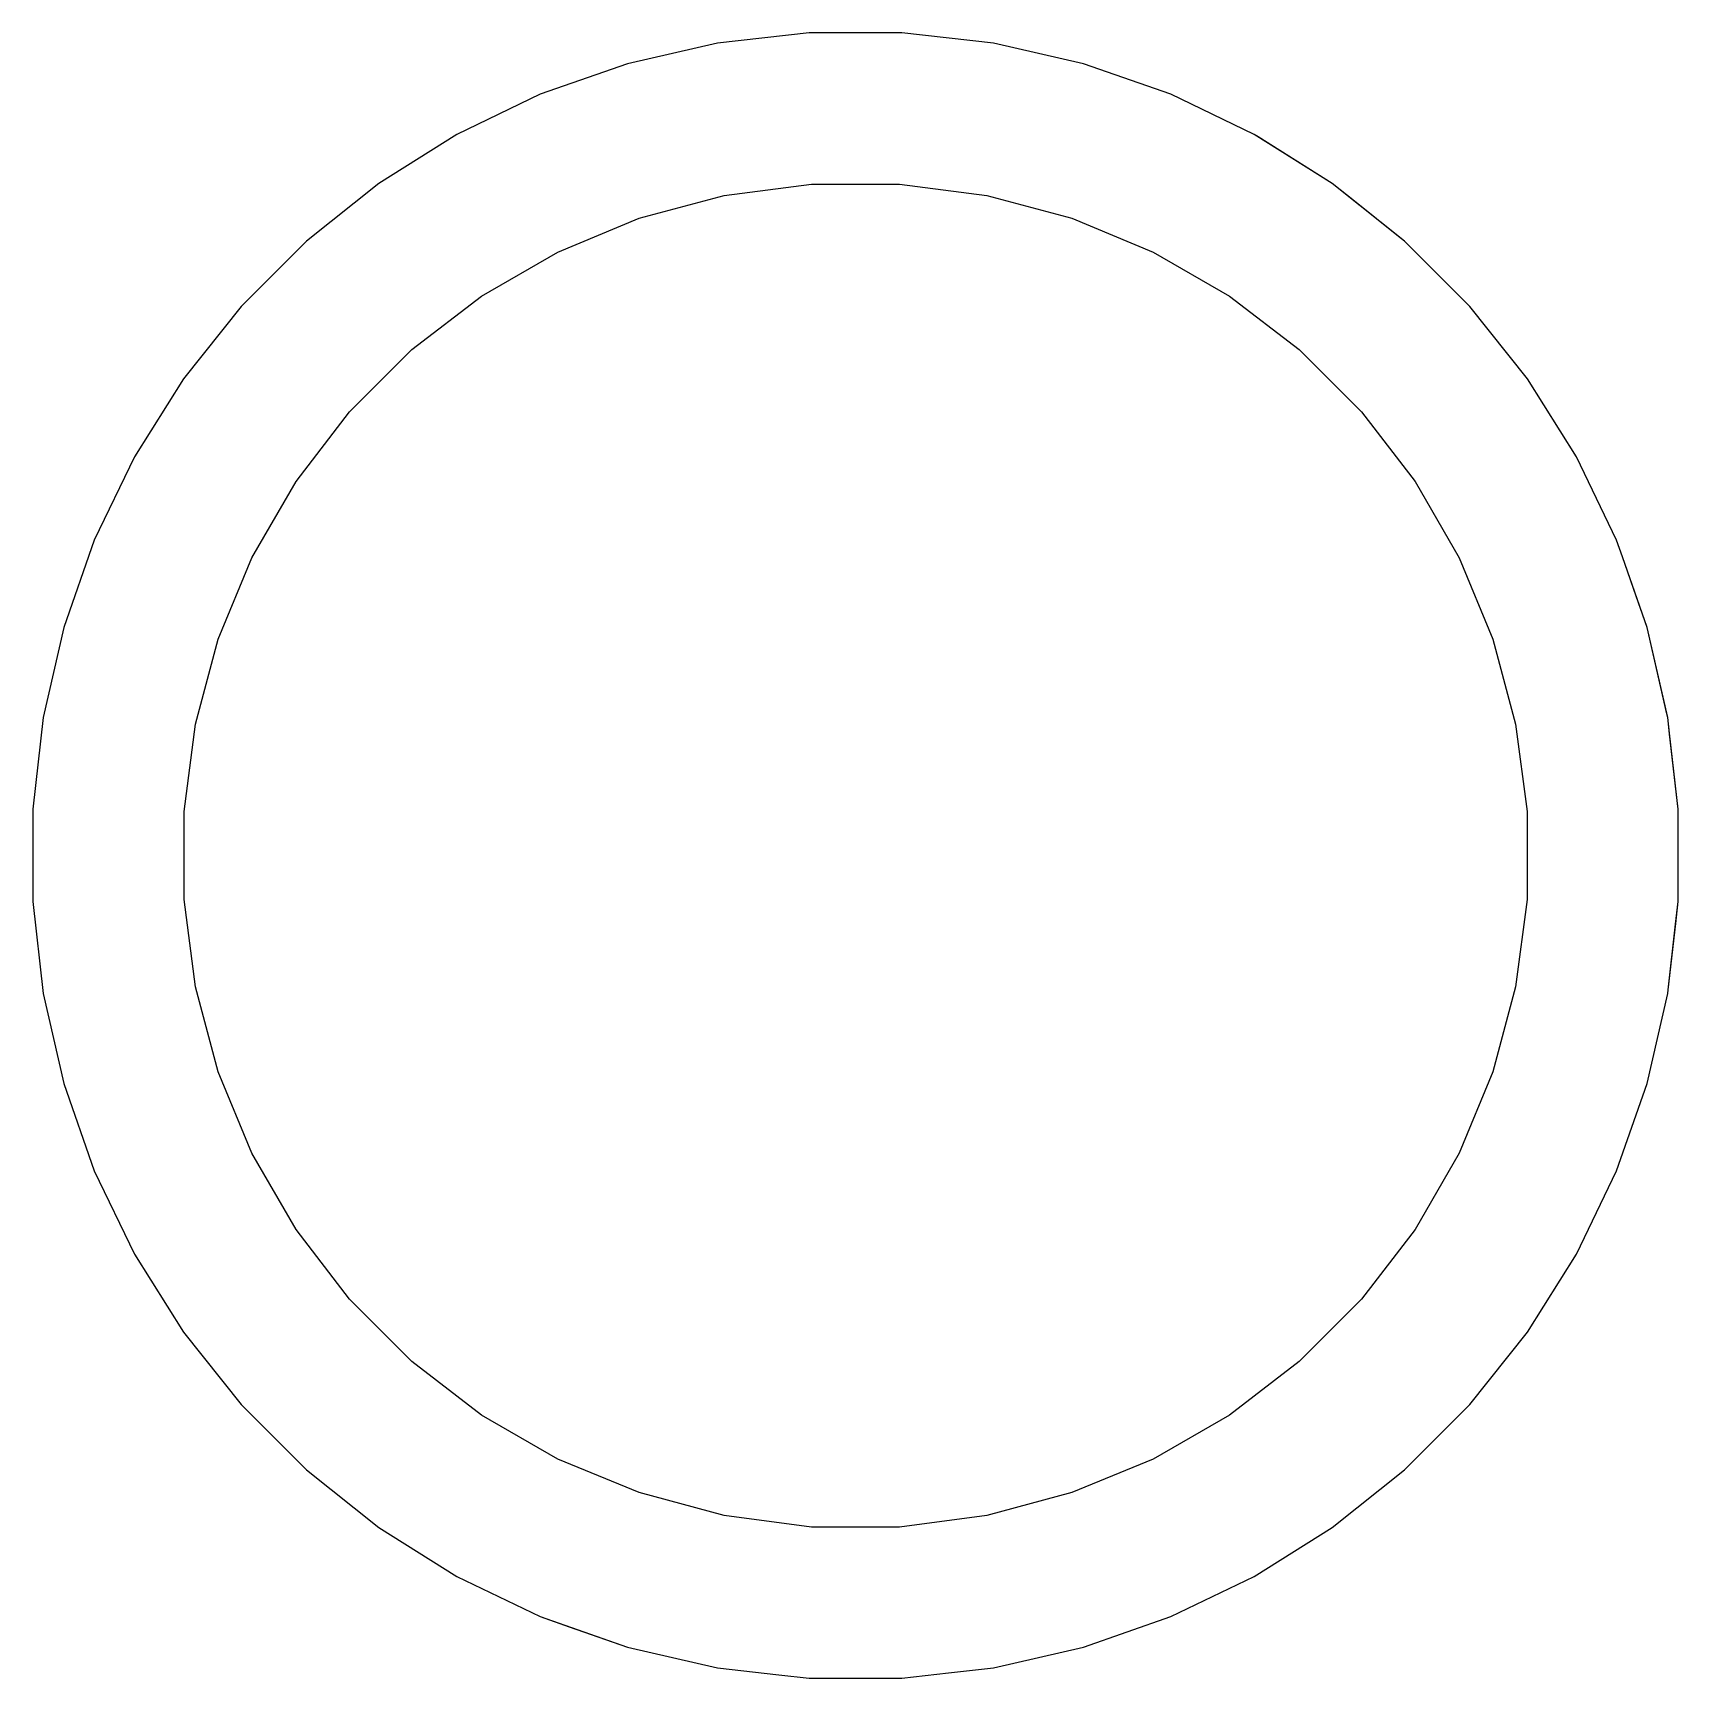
# Model space of a CAD drawing. Header units: inches. Extents: x 6.55 to 9.8, y -8.74 to -3.15.
# Drawn here: x 6.8508 to 7.0673, y -8.0409 to -7.8243 of the extents above; entities that cross this region are included whole.
import ezdxf

# ---------------------------------------------------------------- set-up
doc = ezdxf.new("R2010")
doc.units = ezdxf.units.IN
doc.header["$MEASUREMENT"] = 0
doc.layers.add('Edge.Cuts', color=254, linetype='CONTINUOUS', true_color=0xd0d2cd)

msp = doc.modelspace()

# ---------------------------------------------------------------- linework, layer by layer
at = {"layer": 'Edge.Cuts', "linetype": 'CONTINUOUS'}
for p, q in [((6.95297, -7.82433), (6.94089, -7.82569)), ((6.95297, -7.82433), (6.94089, -7.82569)), ((6.95297, -7.82433), (6.94089, -7.82569)), ((6.95297, -7.82433), (6.94089, -7.82569)), ((6.96513, -7.82433), (6.95297, -7.82433)), ((6.95297, -7.82433), (6.95297, -7.82433)), ((6.96513, -7.82433), (6.95297, -7.82433)), ((6.95297, -7.82433), (6.95297, -7.82433)), ((6.96513, -7.82433), (6.95297, -7.82433)), ((6.95297, -7.82433), (6.95297, -7.82433)), ((6.96513, -7.82433), (6.95297, -7.82433)), ((6.95297, -7.82433), (6.95297, -7.82433)), ((6.97722, -7.82569), (6.96513, -7.82433)), ((6.96513, -7.82433), (6.96513, -7.82433)), ((6.97722, -7.82569), (6.96513, -7.82433)), ((6.96513, -7.82433), (6.96513, -7.82433)), ((6.97722, -7.82569), (6.96513, -7.82433)), ((6.96513, -7.82433), (6.96513, -7.82433)), ((6.97722, -7.82569), (6.96513, -7.82433)), ((6.96513, -7.82433), (6.96513, -7.82433)), ((6.94088, -7.82569), (6.92903, -7.82839)), ((6.94088, -7.82569), (6.92903, -7.82839)), ((6.94088, -7.82569), (6.92903, -7.82839)), ((6.94088, -7.82569), (6.92903, -7.82839)), ((6.94089, -7.82569), (6.94088, -7.82569)), ((6.94089, -7.82569), (6.94088, -7.82569)), ((6.94089, -7.82569), (6.94088, -7.82569)), ((6.94089, -7.82569), (6.94088, -7.82569)), ((6.98908, -7.82839), (6.97722, -7.82569)), ((6.97722, -7.82569), (6.97722, -7.82569)), ((6.98908, -7.82839), (6.97722, -7.82569)), ((6.97722, -7.82569), (6.97722, -7.82569)), ((6.98908, -7.82839), (6.97722, -7.82569)), ((6.97722, -7.82569), (6.97722, -7.82569)), ((6.98908, -7.82839), (6.97722, -7.82569)), ((6.97722, -7.82569), (6.97722, -7.82569)), ((6.92903, -7.82839), (6.91755, -7.83241)), ((6.92903, -7.82839), (6.91755, -7.83241)), ((6.92903, -7.82839), (6.91755, -7.83241)), ((6.92903, -7.82839), (6.91755, -7.83241)), ((6.92903, -7.82839), (6.92903, -7.82839)), ((6.92903, -7.82839), (6.92903, -7.82839)), ((6.92903, -7.82839), (6.92903, -7.82839)), ((6.92903, -7.82839), (6.92903, -7.82839)), ((7.00056, -7.83241), (6.98908, -7.82839)), ((6.98908, -7.82839), (6.98908, -7.82839)), ((7.00056, -7.83241), (6.98908, -7.82839)), ((6.98908, -7.82839), (6.98908, -7.82839)), ((7.00056, -7.83241), (6.98908, -7.82839)), ((6.98908, -7.82839), (6.98908, -7.82839)), ((7.00056, -7.83241), (6.98908, -7.82839)), ((6.98908, -7.82839), (6.98908, -7.82839)), ((6.91755, -7.83241), (6.90659, -7.83769)), ((6.91755, -7.83241), (6.90659, -7.83769)), ((6.91755, -7.83241), (6.90659, -7.83769)), ((6.91755, -7.83241), (6.90659, -7.83769)), ((6.91755, -7.83241), (6.91755, -7.83241)), ((6.91755, -7.83241), (6.91755, -7.83241)), ((6.91755, -7.83241), (6.91755, -7.83241)), ((6.91755, -7.83241), (6.91755, -7.83241)), ((7.01152, -7.83769), (7.00056, -7.83241)), ((7.00056, -7.83241), (7.00056, -7.83241)), ((7.01152, -7.83769), (7.00056, -7.83241)), ((7.00056, -7.83241), (7.00056, -7.83241)), ((7.01152, -7.83769), (7.00056, -7.83241)), ((7.00056, -7.83241), (7.00056, -7.83241)), ((7.01152, -7.83769), (7.00056, -7.83241)), ((7.00056, -7.83241), (7.00056, -7.83241)), ((6.90659, -7.83769), (6.89629, -7.84416)), ((6.90659, -7.83769), (6.89629, -7.84416)), ((6.90659, -7.83769), (6.89629, -7.84416)), ((6.90659, -7.83769), (6.89629, -7.84416)), ((7.02181, -7.84416), (7.01152, -7.83769)), ((7.01152, -7.83769), (7.01152, -7.83769)), ((7.02181, -7.84416), (7.01152, -7.83769)), ((7.01152, -7.83769), (7.01152, -7.83769)), ((7.01187, -7.83791), (7.01152, -7.83769)), ((7.01205, -7.83802), (7.01152, -7.83769)), ((7.02181, -7.84416), (7.01187, -7.83791)), ((7.02181, -7.84416), (7.01205, -7.83802)), ((6.89629, -7.84416), (6.88678, -7.85174)), ((6.89629, -7.84416), (6.88678, -7.85174)), ((6.89629, -7.84416), (6.88678, -7.85174)), ((6.89629, -7.84416), (6.88678, -7.85174)), ((6.94177, -7.84573), (6.95326, -7.84422)), ((6.94177, -7.84573), (6.95326, -7.84422)), ((6.94177, -7.84573), (6.95326, -7.84422)), ((6.94177, -7.84573), (6.95326, -7.84422)), ((6.95326, -7.84422), (6.96485, -7.84422)), ((6.95326, -7.84422), (6.96485, -7.84422)), ((6.95326, -7.84422), (6.96485, -7.84422)), ((6.95326, -7.84422), (6.96485, -7.84422)), ((6.96485, -7.84422), (6.97633, -7.84573)), ((6.96485, -7.84422), (6.97633, -7.84573)), ((6.96485, -7.84422), (6.97633, -7.84573)), ((6.96485, -7.84422), (6.97633, -7.84573)), ((7.02474, -7.84649), (7.02181, -7.84416)), ((7.03132, -7.85174), (7.02181, -7.84416)), ((7.03132, -7.85174), (7.02181, -7.84416)), ((7.0255, -7.8471), (7.02181, -7.84416)), ((6.93058, -7.84873), (6.94177, -7.84573)), ((6.93058, -7.84873), (6.94177, -7.84573)), ((6.93058, -7.84873), (6.94177, -7.84573)), ((6.93058, -7.84873), (6.94177, -7.84573)), ((6.97633, -7.84573), (6.98753, -7.84873)), ((6.97633, -7.84573), (6.98753, -7.84873)), ((6.97633, -7.84573), (6.98753, -7.84873)), ((6.97633, -7.84573), (6.98753, -7.84873)), ((7.03054, -7.85112), (7.02474, -7.84649)), ((7.0305, -7.85109), (7.0255, -7.8471)), ((6.91987, -7.85317), (6.93058, -7.84873)), ((6.91987, -7.85317), (6.93058, -7.84873)), ((6.91987, -7.85317), (6.93058, -7.84873)), ((6.91987, -7.85317), (6.93058, -7.84873)), ((6.98753, -7.84873), (6.99823, -7.85317)), ((6.98753, -7.84873), (6.99823, -7.85317)), ((6.98753, -7.84873), (6.99823, -7.85317)), ((6.98753, -7.84873), (6.99823, -7.85317)), ((6.88678, -7.85174), (6.87818, -7.86034)), ((6.88678, -7.85174), (6.87818, -7.86034)), ((6.88678, -7.85174), (6.87818, -7.86034)), ((6.88678, -7.85174), (6.87818, -7.86034)), ((7.03132, -7.85174), (7.0305, -7.85109)), ((7.03132, -7.85174), (7.03054, -7.85112)), ((7.03992, -7.86034), (7.03132, -7.85174)), ((7.03992, -7.86034), (7.03132, -7.85174)), ((7.03992, -7.86034), (7.03132, -7.85174)), ((7.03992, -7.86034), (7.03132, -7.85174)), ((6.90984, -7.85896), (6.91987, -7.85317)), ((6.90984, -7.85896), (6.91987, -7.85317)), ((6.90984, -7.85896), (6.91987, -7.85317)), ((6.90984, -7.85896), (6.91987, -7.85317)), ((6.99823, -7.85317), (7.00827, -7.85896)), ((6.99823, -7.85317), (7.00827, -7.85896)), ((6.99823, -7.85317), (7.00827, -7.85896)), ((6.99823, -7.85317), (7.00827, -7.85896)), ((6.90065, -7.86601), (6.90984, -7.85896)), ((6.90065, -7.86601), (6.90984, -7.85896)), ((6.90065, -7.86601), (6.90984, -7.85896)), ((6.90065, -7.86601), (6.90984, -7.85896)), ((7.00827, -7.85896), (7.01746, -7.86601)), ((7.00827, -7.85896), (7.01746, -7.86601)), ((7.00827, -7.85896), (7.01746, -7.86601)), ((7.00827, -7.85896), (7.01746, -7.86601)), ((6.87818, -7.86034), (6.8706, -7.86985)), ((6.87818, -7.86034), (6.8706, -7.86985)), ((6.87818, -7.86034), (6.8706, -7.86985)), ((6.87818, -7.86034), (6.8706, -7.86985)), ((7.04751, -7.86985), (7.03992, -7.86034)), ((7.04751, -7.86985), (7.03992, -7.86034)), ((7.04751, -7.86985), (7.03992, -7.86034)), ((7.04751, -7.86985), (7.03992, -7.86034)), ((6.89245, -7.87421), (6.90065, -7.86601)), ((6.89245, -7.87421), (6.90065, -7.86601)), ((6.89245, -7.87421), (6.90065, -7.86601)), ((6.89245, -7.87421), (6.90065, -7.86601)), ((7.01746, -7.86601), (7.02565, -7.87421)), ((7.01746, -7.86601), (7.02565, -7.87421)), ((7.01746, -7.86601), (7.02565, -7.87421)), ((7.01746, -7.86601), (7.02565, -7.87421)), ((6.8706, -7.86985), (6.86413, -7.88015)), ((6.8706, -7.86985), (6.86413, -7.88015)), ((6.8706, -7.86985), (6.86413, -7.88015)), ((6.8706, -7.86985), (6.86413, -7.88015)), ((7.05398, -7.88015), (7.04751, -7.86985)), ((7.05398, -7.88015), (7.04751, -7.86985)), ((7.05398, -7.88015), (7.04751, -7.86985)), ((7.05398, -7.88015), (7.04751, -7.86985)), ((6.8854, -7.8834), (6.89245, -7.87421)), ((6.8854, -7.8834), (6.89245, -7.87421)), ((6.8854, -7.8834), (6.89245, -7.87421)), ((6.8854, -7.8834), (6.89245, -7.87421)), ((7.02565, -7.87421), (7.03271, -7.8834)), ((7.02565, -7.87421), (7.03271, -7.8834)), ((7.02565, -7.87421), (7.03271, -7.8834)), ((7.02565, -7.87421), (7.03271, -7.8834)), ((6.86413, -7.88015), (6.85885, -7.89111)), ((6.86413, -7.88015), (6.85885, -7.89111)), ((6.86413, -7.88015), (6.85885, -7.89111)), ((6.86413, -7.88015), (6.85885, -7.89111)), ((7.05925, -7.89111), (7.05398, -7.88015)), ((7.05925, -7.89111), (7.05398, -7.88015)), ((7.05925, -7.89111), (7.05398, -7.88015)), ((7.05925, -7.89111), (7.05398, -7.88015)), ((6.8796, -7.89343), (6.8854, -7.8834)), ((6.8796, -7.89343), (6.8854, -7.8834)), ((6.8796, -7.89343), (6.8854, -7.8834)), ((6.8796, -7.89343), (6.8854, -7.8834)), ((7.03271, -7.8834), (7.0385, -7.89343)), ((7.03271, -7.8834), (7.0385, -7.89343)), ((7.03271, -7.8834), (7.0385, -7.89343)), ((7.03271, -7.8834), (7.0385, -7.89343)), ((6.85885, -7.89111), (6.85483, -7.90259)), ((6.85885, -7.89111), (6.85483, -7.90259)), ((6.85885, -7.89111), (6.85483, -7.90259)), ((6.85885, -7.89111), (6.85483, -7.90259)), ((6.85885, -7.89111), (6.85885, -7.89111)), ((6.85885, -7.89111), (6.85885, -7.89111)), ((6.85885, -7.89111), (6.85885, -7.89111)), ((6.85885, -7.89111), (6.85885, -7.89111)), ((7.06002, -7.8933), (7.05925, -7.89111)), ((7.06002, -7.8933), (7.05925, -7.89111)), ((7.06002, -7.8933), (7.05925, -7.89111)), ((7.06002, -7.8933), (7.05925, -7.89111)), ((6.87517, -7.90414), (6.8796, -7.89343)), ((6.87517, -7.90414), (6.8796, -7.89343)), ((6.87517, -7.90414), (6.8796, -7.89343)), ((6.87517, -7.90414), (6.8796, -7.89343)), ((7.0385, -7.89343), (7.04293, -7.90414)), ((7.0385, -7.89343), (7.04293, -7.90414)), ((7.0385, -7.89343), (7.04293, -7.90414)), ((7.0385, -7.89343), (7.04293, -7.90414)), ((7.06183, -7.89846), (7.06002, -7.8933)), ((7.06327, -7.90259), (7.06002, -7.8933)), ((7.06327, -7.90259), (7.06002, -7.8933)), ((7.06327, -7.90259), (7.06002, -7.8933)), ((7.06327, -7.90259), (7.06183, -7.89846)), ((6.85483, -7.90259), (6.85213, -7.91445)), ((6.85483, -7.90259), (6.85213, -7.91445)), ((6.85483, -7.90259), (6.85213, -7.91445)), ((6.85483, -7.90259), (6.85213, -7.91445)), ((6.85483, -7.90259), (6.85483, -7.90259)), ((6.85483, -7.90259), (6.85483, -7.90259)), ((6.85483, -7.90259), (6.85483, -7.90259)), ((6.85483, -7.90259), (6.85483, -7.90259)), ((7.06587, -7.91396), (7.06327, -7.90259)), ((7.06598, -7.91445), (7.06327, -7.90259)), ((7.06327, -7.90259), (7.06327, -7.90259)), ((7.06598, -7.91445), (7.06327, -7.90259)), ((7.06327, -7.90259), (7.06327, -7.90259)), ((7.06598, -7.91445), (7.06327, -7.90259)), ((7.06327, -7.90259), (7.06327, -7.90259)), ((6.87217, -7.91533), (6.87517, -7.90414)), ((6.87217, -7.91533), (6.87517, -7.90414)), ((6.87217, -7.91533), (6.87517, -7.90414)), ((6.87217, -7.91533), (6.87517, -7.90414)), ((7.04293, -7.90414), (7.04593, -7.91533)), ((7.04293, -7.90414), (7.04593, -7.91533)), ((7.04293, -7.90414), (7.04593, -7.91533)), ((7.04293, -7.90414), (7.04593, -7.91533)), ((6.85213, -7.91445), (6.85076, -7.92653)), ((6.85213, -7.91445), (6.85076, -7.92653)), ((6.85213, -7.91445), (6.85076, -7.92653)), ((6.85213, -7.91445), (6.85076, -7.92653)), ((6.85213, -7.91445), (6.85213, -7.91445)), ((6.85213, -7.91445), (6.85213, -7.91445)), ((6.85213, -7.91445), (6.85213, -7.91445)), ((6.85213, -7.91445), (6.85213, -7.91445)), ((6.87066, -7.92682), (6.87217, -7.91533)), ((6.87066, -7.92682), (6.87217, -7.91533)), ((6.87066, -7.92682), (6.87217, -7.91533)), ((6.87066, -7.92682), (6.87217, -7.91533)), ((7.04593, -7.91533), (7.04745, -7.92682)), ((7.04593, -7.91533), (7.04745, -7.92682)), ((7.04593, -7.91533), (7.04745, -7.92682)), ((7.04593, -7.91533), (7.04745, -7.92682)), ((7.06598, -7.91445), (7.06587, -7.91396)), ((7.06622, -7.91663), (7.06598, -7.91445)), ((7.06598, -7.91445), (7.06598, -7.91445)), ((7.06622, -7.91663), (7.06598, -7.91445)), ((7.06598, -7.91445), (7.06598, -7.91445)), ((7.06621, -7.91649), (7.06598, -7.91445)), ((7.06598, -7.91445), (7.06598, -7.91445)), ((7.06622, -7.91663), (7.06598, -7.91445)), ((7.06598, -7.91445), (7.06598, -7.91445)), ((7.06734, -7.92653), (7.06621, -7.91649)), ((7.06734, -7.92653), (7.06622, -7.91663)), ((7.06734, -7.92653), (7.06622, -7.91663)), ((7.06734, -7.92653), (7.06622, -7.91663)), ((6.85076, -7.92653), (6.85076, -7.93869)), ((6.85076, -7.92653), (6.85076, -7.93869)), ((6.85076, -7.92653), (6.85076, -7.93869)), ((6.85076, -7.92653), (6.85076, -7.93869)), ((7.06734, -7.93869), (7.06734, -7.92653)), ((7.06734, -7.93869), (7.06734, -7.92653)), ((7.06734, -7.93869), (7.06734, -7.92653)), ((7.06734, -7.93869), (7.06734, -7.92653)), ((6.87066, -7.93841), (6.87066, -7.92682)), ((6.87066, -7.93841), (6.87066, -7.92682)), ((6.87066, -7.93841), (6.87066, -7.92682)), ((6.87066, -7.93841), (6.87066, -7.92682)), ((7.04745, -7.92682), (7.04745, -7.93841)), ((7.04745, -7.92682), (7.04745, -7.93841)), ((7.04745, -7.92682), (7.04745, -7.93841)), ((7.04745, -7.92682), (7.04745, -7.93841)), ((6.85076, -7.93869), (6.85213, -7.95078)), ((6.85076, -7.93869), (6.85213, -7.95078)), ((6.85076, -7.93869), (6.85213, -7.95078)), ((6.85076, -7.93869), (6.85213, -7.95078)), ((6.87217, -7.94989), (6.87066, -7.93841)), ((6.87217, -7.94989), (6.87066, -7.93841)), ((6.87217, -7.94989), (6.87066, -7.93841)), ((6.87217, -7.94989), (6.87066, -7.93841)), ((7.04745, -7.93841), (7.04593, -7.94989)), ((7.04745, -7.93841), (7.04593, -7.94989)), ((7.04745, -7.93841), (7.04593, -7.94989)), ((7.04745, -7.93841), (7.04593, -7.94989)), ((7.06695, -7.94212), (7.06734, -7.93869)), ((7.067, -7.94167), (7.06734, -7.93869)), ((7.067, -7.94167), (7.06734, -7.93869)), ((7.06702, -7.94156), (7.06734, -7.93869)), ((7.06603, -7.95028), (7.06702, -7.94156)), ((7.06603, -7.95028), (7.067, -7.94167)), ((7.06603, -7.95028), (7.067, -7.94167)), ((7.06603, -7.95028), (7.06695, -7.94212)), ((6.87517, -7.96109), (6.87217, -7.94989)), ((6.87517, -7.96109), (6.87217, -7.94989)), ((6.87517, -7.96109), (6.87217, -7.94989)), ((6.87517, -7.96109), (6.87217, -7.94989)), ((7.04593, -7.94989), (7.04293, -7.96109)), ((7.04593, -7.94989), (7.04293, -7.96109)), ((7.04593, -7.94989), (7.04293, -7.96109)), ((7.04593, -7.94989), (7.04293, -7.96109)), ((7.06598, -7.95078), (7.06603, -7.95028)), ((7.06598, -7.95078), (7.06603, -7.95028)), ((7.06598, -7.95078), (7.06603, -7.95028)), ((7.06598, -7.95078), (7.06603, -7.95028)), ((6.85213, -7.95078), (6.85213, -7.95078)), ((6.85213, -7.95078), (6.85483, -7.96264)), ((6.85213, -7.95078), (6.85213, -7.95078)), ((6.85213, -7.95078), (6.85483, -7.96264)), ((6.85213, -7.95078), (6.85213, -7.95078)), ((6.85213, -7.95078), (6.85483, -7.96264)), ((6.85213, -7.95078), (6.85213, -7.95078)), ((6.85213, -7.95078), (6.85483, -7.96264)), ((7.06327, -7.96264), (7.06598, -7.95078)), ((7.06327, -7.96264), (7.06598, -7.95078)), ((7.06327, -7.96264), (7.06598, -7.95078)), ((7.06327, -7.96264), (7.06598, -7.95078)), ((6.8796, -7.97179), (6.87517, -7.96109)), ((6.8796, -7.97179), (6.87517, -7.96109)), ((6.8796, -7.97179), (6.87517, -7.96109)), ((6.8796, -7.97179), (6.87517, -7.96109)), ((7.04293, -7.96109), (7.0385, -7.97179)), ((7.04293, -7.96109), (7.0385, -7.97179)), ((7.04293, -7.96109), (7.0385, -7.97179)), ((7.04293, -7.96109), (7.0385, -7.97179)), ((6.85483, -7.96264), (6.85483, -7.96264)), ((6.85483, -7.96264), (6.85885, -7.97412)), ((6.85483, -7.96264), (6.85483, -7.96264)), ((6.85483, -7.96264), (6.85885, -7.97412)), ((6.85483, -7.96264), (6.85483, -7.96264)), ((6.85483, -7.96264), (6.85885, -7.97412)), ((6.85483, -7.96264), (6.85483, -7.96264)), ((6.85483, -7.96264), (6.85885, -7.97412)), ((7.05925, -7.97412), (7.06327, -7.96264)), ((7.05925, -7.97412), (7.06327, -7.96264)), ((7.05925, -7.97412), (7.06327, -7.96264)), ((7.05925, -7.97412), (7.06327, -7.96264)), ((6.8854, -7.98183), (6.8796, -7.97179)), ((6.8854, -7.98183), (6.8796, -7.97179)), ((6.8854, -7.98183), (6.8796, -7.97179)), ((6.8854, -7.98183), (6.8796, -7.97179)), ((7.0385, -7.97179), (7.03271, -7.98183)), ((7.0385, -7.97179), (7.03271, -7.98183)), ((7.0385, -7.97179), (7.03271, -7.98183)), ((7.0385, -7.97179), (7.03271, -7.98183)), ((6.85885, -7.97412), (6.85885, -7.97412)), ((6.85885, -7.97412), (6.86413, -7.98508)), ((6.85885, -7.97412), (6.85885, -7.97412)), ((6.85885, -7.97412), (6.86413, -7.98508)), ((6.85885, -7.97412), (6.85885, -7.97412)), ((6.85885, -7.97412), (6.86413, -7.98508)), ((6.85885, -7.97412), (6.85885, -7.97412)), ((6.85885, -7.97412), (6.86413, -7.98508)), ((7.05398, -7.98508), (7.05925, -7.97412)), ((7.05398, -7.98508), (7.05925, -7.97412)), ((7.05398, -7.98508), (7.05925, -7.97412)), ((7.05398, -7.98508), (7.05925, -7.97412)), ((6.89245, -7.99102), (6.8854, -7.98183)), ((6.89245, -7.99102), (6.8854, -7.98183)), ((6.89245, -7.99102), (6.8854, -7.98183)), ((6.89245, -7.99102), (6.8854, -7.98183)), ((7.03271, -7.98183), (7.02565, -7.99102)), ((7.03271, -7.98183), (7.02565, -7.99102)), ((7.03271, -7.98183), (7.02565, -7.99102)), ((7.03271, -7.98183), (7.02565, -7.99102)), ((6.86413, -7.98508), (6.86413, -7.98508)), ((6.86413, -7.98508), (6.8706, -7.99537)), ((6.86413, -7.98508), (6.86413, -7.98508)), ((6.86413, -7.98508), (6.8706, -7.99537)), ((6.86413, -7.98508), (6.86413, -7.98508)), ((6.86413, -7.98508), (6.8706, -7.99537)), ((6.86413, -7.98508), (6.86413, -7.98508)), ((6.86413, -7.98508), (6.8706, -7.99537)), ((7.04751, -7.99537), (7.05398, -7.98508)), ((7.04751, -7.99537), (7.05398, -7.98508)), ((7.04751, -7.99537), (7.05398, -7.98508)), ((7.04751, -7.99537), (7.05398, -7.98508)), ((6.90065, -7.99921), (6.89245, -7.99102)), ((6.90065, -7.99921), (6.89245, -7.99102)), ((6.90065, -7.99921), (6.89245, -7.99102)), ((6.90065, -7.99921), (6.89245, -7.99102)), ((7.02565, -7.99102), (7.01746, -7.99921)), ((7.02565, -7.99102), (7.01746, -7.99921)), ((7.02565, -7.99102), (7.01746, -7.99921)), ((7.02565, -7.99102), (7.01746, -7.99921)), ((6.8706, -7.99537), (6.87818, -8.00488)), ((6.8706, -7.99537), (6.87818, -8.00488)), ((6.8706, -7.99537), (6.87818, -8.00488)), ((6.8706, -7.99537), (6.87818, -8.00488)), ((7.03992, -8.00488), (7.04751, -7.99537)), ((7.03992, -8.00488), (7.04751, -7.99537)), ((7.03992, -8.00488), (7.04751, -7.99537)), ((7.03992, -8.00488), (7.04751, -7.99537)), ((6.90984, -8.00627), (6.90065, -7.99921)), ((6.90984, -8.00627), (6.90065, -7.99921)), ((6.90984, -8.00627), (6.90065, -7.99921)), ((6.90984, -8.00627), (6.90065, -7.99921)), ((7.01746, -7.99921), (7.00827, -8.00627)), ((7.01746, -7.99921), (7.00827, -8.00627)), ((7.01746, -7.99921), (7.00827, -8.00627)), ((7.01746, -7.99921), (7.00827, -8.00627)), ((6.87818, -8.00488), (6.88678, -8.01348)), ((6.87818, -8.00488), (6.88678, -8.01348)), ((6.87818, -8.00488), (6.88678, -8.01348)), ((6.87818, -8.00488), (6.88678, -8.01348)), ((6.91987, -8.01206), (6.90984, -8.00627)), ((6.91987, -8.01206), (6.90984, -8.00627)), ((6.91987, -8.01206), (6.90984, -8.00627)), ((6.91987, -8.01206), (6.90984, -8.00627)), ((7.00827, -8.00627), (6.99823, -8.01206)), ((7.00827, -8.00627), (6.99823, -8.01206)), ((7.00827, -8.00627), (6.99823, -8.01206)), ((7.00827, -8.00627), (6.99823, -8.01206)), ((7.03132, -8.01348), (7.03992, -8.00488)), ((7.03132, -8.01348), (7.03992, -8.00488)), ((7.03132, -8.01348), (7.03992, -8.00488)), ((7.03132, -8.01348), (7.03992, -8.00488)), ((6.93058, -8.01649), (6.91987, -8.01206)), ((6.93058, -8.01649), (6.91987, -8.01206)), ((6.93058, -8.01649), (6.91987, -8.01206)), ((6.93058, -8.01649), (6.91987, -8.01206)), ((6.99823, -8.01206), (6.98753, -8.01649)), ((6.99823, -8.01206), (6.98753, -8.01649)), ((6.99823, -8.01206), (6.98753, -8.01649)), ((6.99823, -8.01206), (6.98753, -8.01649)), ((6.88678, -8.01348), (6.89629, -8.02107)), ((6.88678, -8.01348), (6.89629, -8.02107)), ((6.88678, -8.01348), (6.89629, -8.02107)), ((6.88678, -8.01348), (6.89629, -8.02107)), ((7.02181, -8.02107), (7.03132, -8.01348)), ((7.02181, -8.02107), (7.03132, -8.01348)), ((7.02181, -8.02107), (7.03132, -8.01348)), ((7.02181, -8.02107), (7.03132, -8.01348)), ((6.94177, -8.01949), (6.93058, -8.01649)), ((6.94177, -8.01949), (6.93058, -8.01649)), ((6.94177, -8.01949), (6.93058, -8.01649)), ((6.94177, -8.01949), (6.93058, -8.01649)), ((6.98753, -8.01649), (6.97633, -8.01949)), ((6.98753, -8.01649), (6.97633, -8.01949)), ((6.98753, -8.01649), (6.97633, -8.01949)), ((6.98753, -8.01649), (6.97633, -8.01949)), ((6.95326, -8.02101), (6.94177, -8.01949)), ((6.95326, -8.02101), (6.94177, -8.01949)), ((6.95326, -8.02101), (6.94177, -8.01949)), ((6.95326, -8.02101), (6.94177, -8.01949)), ((6.97633, -8.01949), (6.96485, -8.02101)), ((6.97633, -8.01949), (6.96485, -8.02101)), ((6.97633, -8.01949), (6.96485, -8.02101)), ((6.97633, -8.01949), (6.96485, -8.02101)), ((6.89629, -8.02107), (6.90659, -8.02754)), ((6.89629, -8.02107), (6.90659, -8.02754)), ((6.89629, -8.02107), (6.90659, -8.02754)), ((6.89629, -8.02107), (6.90659, -8.02754)), ((6.96485, -8.02101), (6.95326, -8.02101)), ((6.96485, -8.02101), (6.95326, -8.02101)), ((6.96485, -8.02101), (6.95326, -8.02101)), ((6.96485, -8.02101), (6.95326, -8.02101)), ((7.01152, -8.02754), (7.02181, -8.02107)), ((7.01152, -8.02754), (7.02181, -8.02107)), ((7.01152, -8.02754), (7.02181, -8.02107)), ((7.01152, -8.02754), (7.02181, -8.02107)), ((6.90659, -8.02754), (6.91755, -8.03281)), ((6.90659, -8.02754), (6.91755, -8.03281)), ((6.90659, -8.02754), (6.91755, -8.03281)), ((6.90659, -8.02754), (6.91755, -8.03281)), ((7.00056, -8.03281), (7.01152, -8.02754)), ((7.00056, -8.03281), (7.01152, -8.02754)), ((7.00056, -8.03281), (7.01152, -8.02754)), ((7.00056, -8.03281), (7.01152, -8.02754)), ((6.91755, -8.03281), (6.91755, -8.03281)), ((6.91755, -8.03281), (6.92903, -8.03683)), ((6.91755, -8.03281), (6.91755, -8.03281)), ((6.91755, -8.03281), (6.92903, -8.03683)), ((6.91755, -8.03281), (6.91755, -8.03281)), ((6.91755, -8.03281), (6.92903, -8.03683)), ((6.91755, -8.03281), (6.92137, -8.03415)), ((6.92137, -8.03415), (6.92903, -8.03683)), ((6.98908, -8.03683), (7.00056, -8.03281)), ((6.98908, -8.03683), (7.00056, -8.03281)), ((6.98908, -8.03683), (7.00056, -8.03281)), ((6.98908, -8.03683), (7.00056, -8.03281)), ((6.92903, -8.03683), (6.92903, -8.03683)), ((6.92903, -8.03683), (6.94088, -8.03954)), ((6.92903, -8.03683), (6.92903, -8.03683)), ((6.92903, -8.03683), (6.94088, -8.03954)), ((6.92903, -8.03683), (6.92903, -8.03683)), ((6.92903, -8.03683), (6.94088, -8.03954)), ((6.92903, -8.03683), (6.92903, -8.03683)), ((6.92903, -8.03683), (6.94088, -8.03954)), ((6.97722, -8.03954), (6.98908, -8.03683)), ((6.97722, -8.03954), (6.98908, -8.03683)), ((6.97722, -8.03954), (6.98908, -8.03683)), ((6.97722, -8.03954), (6.98908, -8.03683)), ((6.94088, -8.03954), (6.94088, -8.03954)), ((6.94088, -8.03954), (6.94089, -8.03954)), ((6.94088, -8.03954), (6.94088, -8.03954)), ((6.94088, -8.03954), (6.94089, -8.03954)), ((6.94088, -8.03954), (6.94088, -8.03954)), ((6.94088, -8.03954), (6.94089, -8.03954)), ((6.94088, -8.03954), (6.94088, -8.03954)), ((6.94088, -8.03954), (6.94089, -8.03954)), ((6.94089, -8.03954), (6.94894, -8.04045)), ((6.94089, -8.03954), (6.94894, -8.04045)), ((6.94089, -8.03954), (6.94894, -8.04045)), ((6.94089, -8.03954), (6.94894, -8.04045)), ((6.94894, -8.04045), (6.95297, -8.0409)), ((6.94894, -8.04045), (6.95297, -8.0409)), ((6.94894, -8.04045), (6.95297, -8.0409)), ((6.94894, -8.04045), (6.95297, -8.0409)), ((6.95297, -8.0409), (6.95297, -8.0409)), ((6.95297, -8.0409), (6.95297, -8.0409)), ((6.95297, -8.0409), (6.96513, -8.0409)), ((6.95297, -8.0409), (6.95297, -8.0409)), ((6.95297, -8.0409), (6.95297, -8.0409)), ((6.95297, -8.0409), (6.96513, -8.0409)), ((6.95297, -8.0409), (6.95297, -8.0409)), ((6.95297, -8.0409), (6.95297, -8.0409)), ((6.95297, -8.0409), (6.96513, -8.0409)), ((6.95297, -8.0409), (6.95297, -8.0409)), ((6.95297, -8.0409), (6.95297, -8.0409)), ((6.95297, -8.0409), (6.96513, -8.0409)), ((6.96513, -8.0409), (6.97131, -8.0402)), ((6.96513, -8.0409), (6.97131, -8.0402)), ((6.96513, -8.0409), (6.97131, -8.0402)), ((6.96513, -8.0409), (6.97131, -8.0402)), ((6.96513, -8.0409), (6.96513, -8.0409)), ((6.96513, -8.0409), (6.96513, -8.0409)), ((6.96513, -8.0409), (6.96513, -8.0409)), ((6.96513, -8.0409), (6.96513, -8.0409)), ((6.97131, -8.0402), (6.97722, -8.03954)), ((6.97131, -8.0402), (6.97722, -8.03954)), ((6.97131, -8.0402), (6.97722, -8.03954)), ((6.97131, -8.0402), (6.97722, -8.03954)), ((6.97722, -8.03954), (6.97722, -8.03954)), ((6.97722, -8.03954), (6.97722, -8.03954)), ((6.97722, -8.03954), (6.97722, -8.03954)), ((6.97722, -8.03954), (6.97722, -8.03954)), ((6.97722, -8.03954), (6.97722, -8.03954)), ((6.97722, -8.03954), (6.97722, -8.03954)), ((6.97722, -8.03954), (6.97722, -8.03954)), ((6.97722, -8.03954), (6.97722, -8.03954))]:
    msp.add_line(p, q, dxfattribs=at)

doc.saveas('drawing.dxf')
